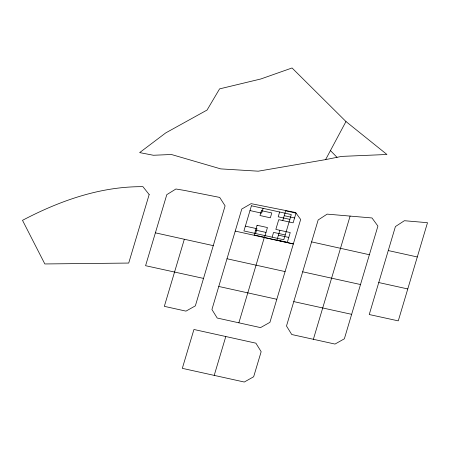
<?xml version="1.0" encoding="UTF-8"?>
<svg xmlns="http://www.w3.org/2000/svg" width="450" height="450" viewBox="0 0 450 450"><rect width="100%" height="100%" fill="white"/><g stroke="black" fill="none" stroke-linecap="round" stroke-linejoin="round"><path stroke-width="0.67" d="M213.266 245.638L184.326 239.254L164.334 306.343L185.974 311.13L195.356 305.865L225.096 205.858L219.713 197.421L184.444 190.412L175.922 189L166.798 194.648L145.581 265.697L203.524 278.409M218.773 286.459L211.928 309.521L217.204 318.026L260.539 327.611L269.916 322.346L300.656 219.459L295.582 212.501L251.106 203.648L241.791 209.025L218.773 286.459L276.812 299.278M255.572 233.522L257.006 228.718L245.357 226.148M263.076 208.344L261.641 213.148L249.992 210.578M272.137 237.178L273.572 232.374L285.221 234.945M279.641 212.001L278.207 216.804L289.862 219.375M279.872 230.287L276.975 240.019L287.325 242.303L290.228 232.571L275.839 229.399L278.736 219.667L293.124 222.84L296.027 213.109L285.671 210.825L282.769 220.556M350.1 216.09L313.374 339.294M360.506 284.535L344.363 338.805L335.002 344.064L291.746 334.519L286.493 326.008L318.156 219.977L327.139 214.127L371.993 217.963L377.91 226.08L360.506 284.535L302.681 271.8M388.266 250.56L369.242 314.533L398.278 320.867L427.5 222.699L404.398 220.714L395.415 226.564L388.266 250.56L417.296 256.967M214.211 375.39L225.804 336.521L255.887 343.176L261.163 351.681L253.659 376.757L244.282 382.027L182.317 368.342L193.939 329.484L225.804 336.521M238.871 322.819L264.302 237.51L293.344 243.928L235.243 231.103M325.614 159.609L345.971 121.534L292.044 67.972L260.809 78.981L219.578 88.886L207.067 110.047L165.729 132.907L139.657 152.601L153.422 155.267L171.394 154.496L220.736 168.891L258.278 171.186L325.614 159.609L341.629 156.398L386.938 154.485L345.971 121.534M284.22 215.691L294.576 217.974M255.645 230.124L265.995 232.414M278.421 235.153L288.776 237.437M378.771 282.549L407.767 288.945M285.075 271.581L227.008 258.761M351.647 314.331L293.777 301.601M311.614 241.886L369.388 254.728M155.396 232.836L184.326 239.254M330.396 150.536L337.016 157.331M251.426 205.774L243.922 230.951L283.787 239.749L291.291 214.571L251.426 205.774M257.091 225.259L254.194 234.99L264.549 237.279L267.446 227.548L257.091 225.259M261.444 210.662L259.993 215.528L270.349 217.811L271.794 212.946L261.444 210.662M149.169 194.541L128.717 263.059L44.826 263.953L22.5 220.331C59.664 200.807 100.468 186.311 142.926 186.677L149.169 194.541"/></g></svg>
